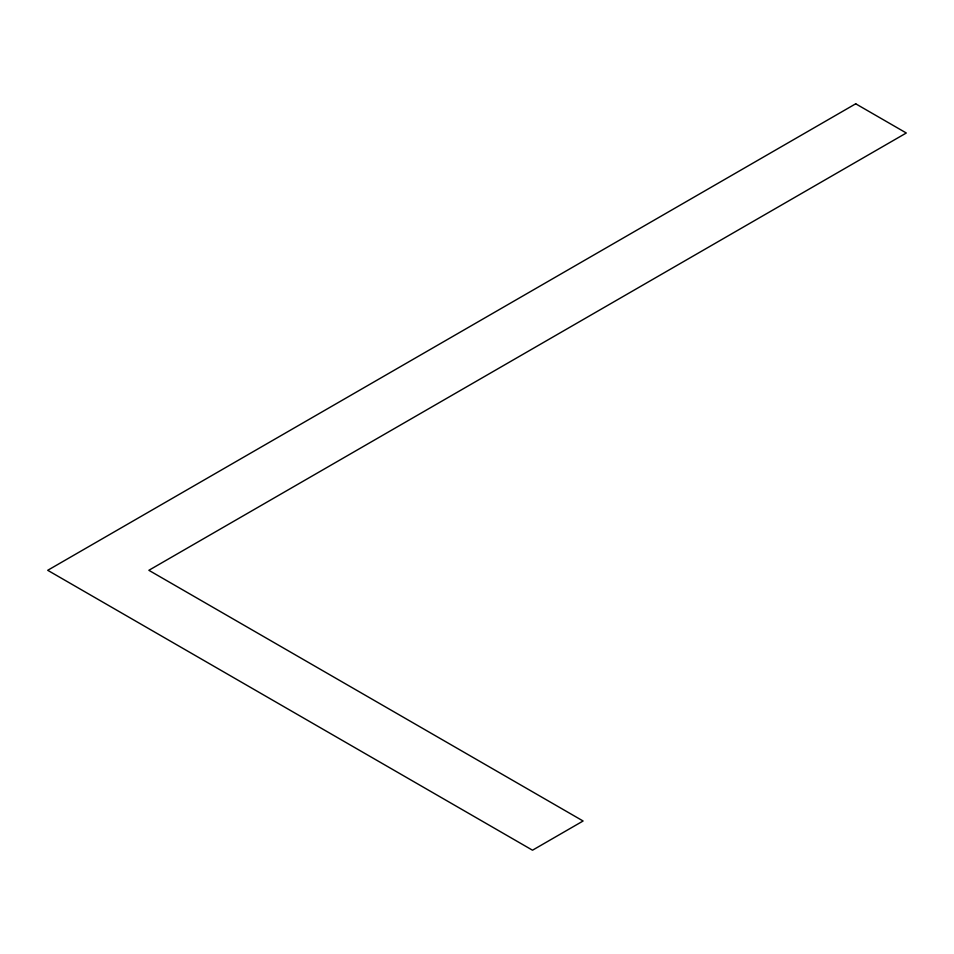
<?xml version="1.0" encoding="UTF-8"?>
<svg xmlns="http://www.w3.org/2000/svg" width="954" height="954" viewBox="0 0 954 954"><rect width="100%" height="100%" fill="white"/><g stroke="black" fill="none" stroke-linecap="round" stroke-linejoin="round"><path stroke-width="1.43" d="M855.714 103.795L47.7 570.301L532.511 850.205L583.097 821L148.86 570.301L906.3 133L855.714 103.795"/></g></svg>
